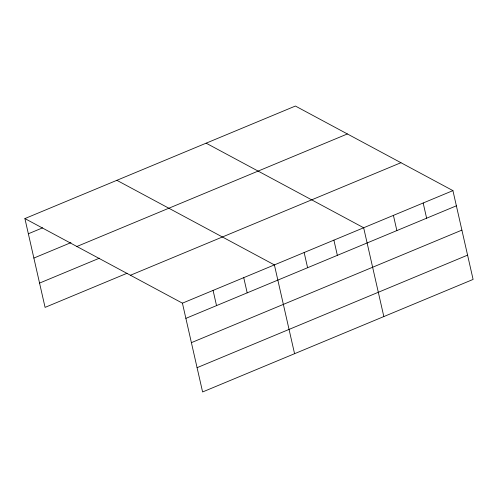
<?xml version="1.0" encoding="UTF-8"?>
<svg xmlns="http://www.w3.org/2000/svg" width="498" height="498" viewBox="0 0 498 498"><rect width="100%" height="100%" fill="white"/><g stroke="black" fill="none" stroke-linecap="round" stroke-linejoin="round"><path stroke-width="0.75" d="M24.9 218.572L295.401 106.037L452.925 190.622L473.1 279.428L202.599 391.963L182.424 303.164L24.9 218.572L45.075 307.378L127.065 273.265M28.355 233.774L42.61 227.841M33.87 258.064L70.946 242.638M76.885 246.491L347.386 133.95M39.56 283.088L99.444 258.169M130.439 275.251L400.94 162.709M182.424 303.164L452.925 190.622M185.879 318.365L456.38 205.823M191.394 342.655L461.895 230.113M197.077 367.673L467.585 255.138M206.135 143.175L363.658 227.76L383.834 316.566M116.868 180.313L274.392 264.899L294.567 353.698M423.169 203.003L426.624 218.205M393.414 215.385L396.869 230.586M333.903 240.142L337.358 255.343M304.147 252.523L307.602 267.725M243.734 277.654L247.189 292.855M213.082 290.409L216.53 305.61"/></g></svg>
